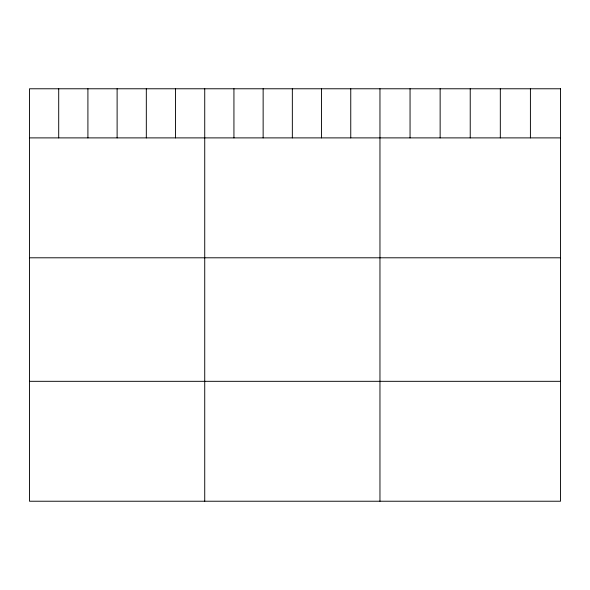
<?xml version="1.0" encoding="UTF-8"?>
<svg xmlns="http://www.w3.org/2000/svg" width="590" height="590" viewBox="0 0 590 590"><rect width="100%" height="100%" fill="white"/><g stroke="black" fill="none" stroke-linecap="round" stroke-linejoin="round"><path stroke-width="0.89" d="M29.5 137.89L560.5 137.89M29.5 257.793L560.5 257.793M29.5 381.324L560.5 381.324M530.41 88.773L530.41 137.89M500.32 88.773L500.32 137.89M470.23 88.773L470.23 137.89M440.14 88.773L440.14 137.89M410.05 88.773L410.05 137.89M379.96 88.773L379.96 501.227M350.755 88.773L350.755 137.89M321.55 88.773L321.55 137.89M292.345 88.773L292.345 137.89M263.14 88.773L263.14 137.89M233.935 88.773L233.935 137.89M204.73 88.773L204.73 501.227M175.525 88.773L175.525 137.89M146.32 88.773L146.32 137.89M117.115 88.773L117.115 137.89M87.91 88.773L87.91 137.89M58.705 88.773L58.705 137.89M560.5 88.773L29.5 88.773L29.5 501.227L560.5 501.227L560.5 88.773"/></g></svg>
